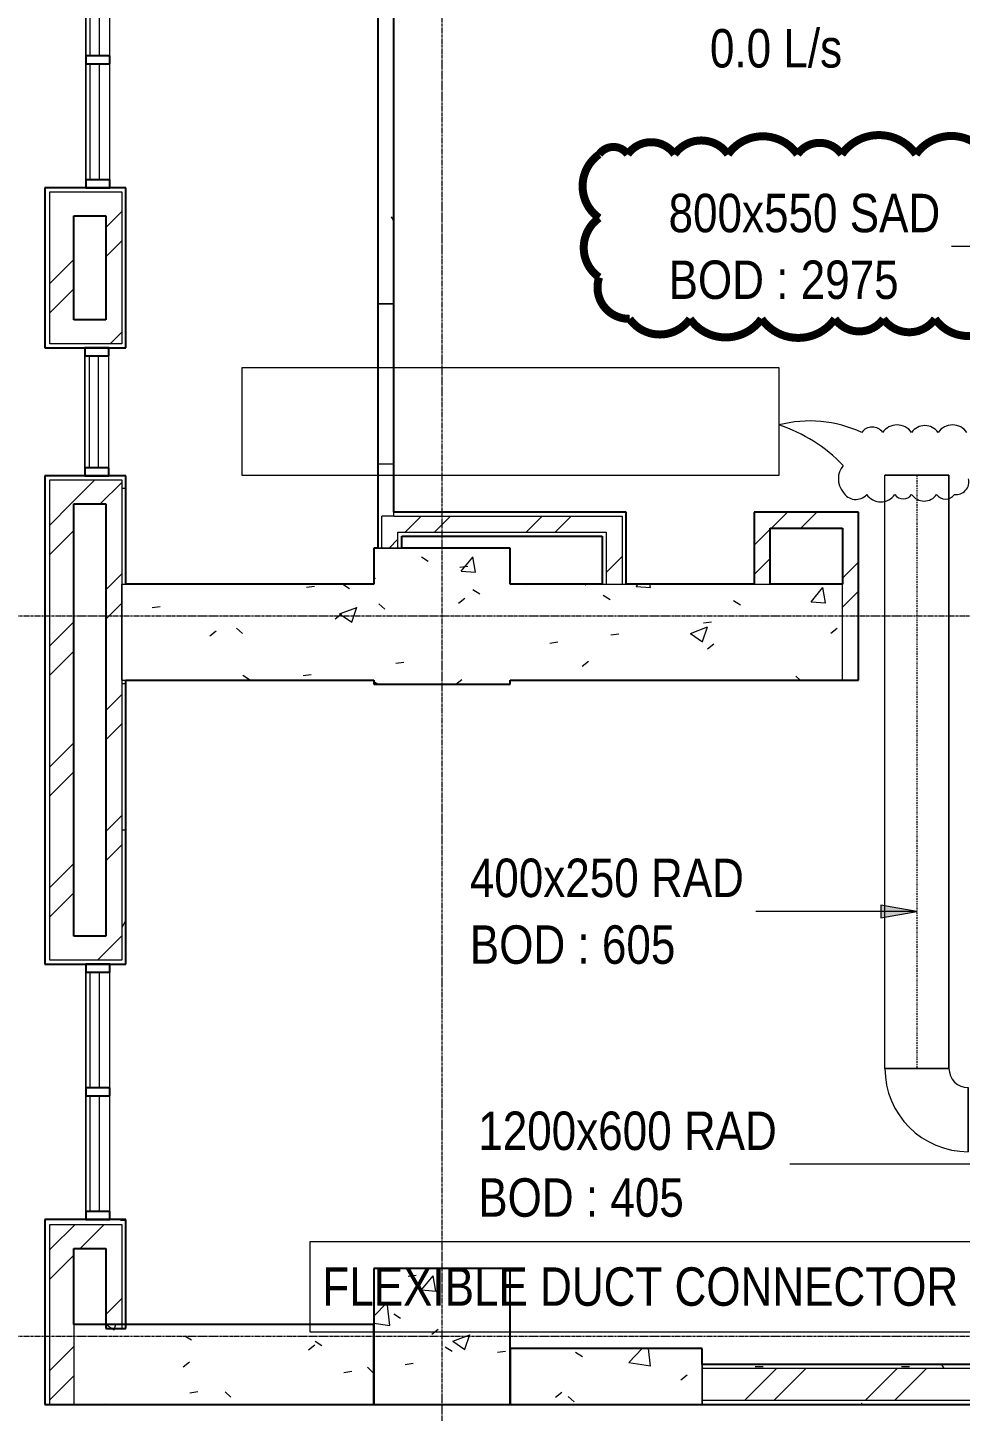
# Model space of a CAD drawing. Header units: inches. Extents: x -83664 to 20107, y -47222 to 19398.
# Drawn here: x -75560 to -69736, y -41732 to -33089 of the extents above; entities that cross this region are included whole.
import ezdxf

# ---------------------------------------------------------------- set-up
doc = ezdxf.new("R2010")
doc.units = ezdxf.units.IN
doc.header["$MEASUREMENT"] = 0
for name, pattern in [('Center', [29.999999, 12, -6, 6, -6]), ('Grid Line', [22.225, 12.7, -3.175, 3.175, -3.175]), ('Hidden 0_50', [1.0584, 0.5292, -0.5292])]:
    doc.linetypes.add(name, pattern=pattern)
for name, color, linetype, lineweight in [('A-COLS', 7, 'Continuous', 9), ('A-GLAZ-CURT', 7, 'Continuous', 9), ('A-GLAZ-CWMG', 7, 'Continuous', 9), ('A-WALL', 7, 'Continuous', 9), ('A-WALL-PATT', 7, 'Continuous', 25), ('G-ANNO-TEXT', 7, 'Continuous', 9), ('M-HVAC-DUCT-CNTR', 7, 'Center', 9), ('M-HVAC-DUCT-IDEN', 7, 'Continuous', 18), ('S-GRID', 7, 'Continuous', 9)]:
    doc.layers.add(name, color=color, linetype=linetype, lineweight=lineweight)
doc.layers.add('AC FF_dwg', color=7, linetype='Continuous', lineweight=9, true_color=0x767676)
doc.layers.add('M-HVAC-DUCT', color=7, linetype='Continuous', lineweight=9, true_color=0xffe97f)
doc.styles.add('Arial Narrow_21', font='ARIALN.TTF', dxfattribs={"height": 240})
pattern_1 = [(50, (0, 0), (1093.1044, -95.634), [114.3, -1257.3]), (355, (0, 0), (-211.457, 1146.341), [91.44, -1005.84]), (100.451, (91.1, -8), (881.656, 1050.7), [97.14, -1068.54]), (46.184, (0, 304.8), (1626.475, -252.257), [171.45, -1885.95]), (96.636, (135.5, 283.8), (1424.416, 1484.565), [145.71, -1602.81]), (351.184, (0, 304.8), (1424.43, 1484.55), [137.16, -1508.76]), (21, (152.4, 228.6), (909.686, -613.591), [114.3, -1257.3]), (326, (152.4, 228.6), (370.812, 1105.129), [91.44, -1005.84]), (71.451, (228.2, 177.5), (1280.503, 491.528), [97.14, -1068.54]), (37.5, (0, 0), (18.5313, 507.3303), [50.292, -943.356, 50.292, -970.788, -1009.65]), (37.5, (0, 0), (18.5313, 507.3303), [-2014.728, 50.292, -959.358]), (7.5, (0, 0), (400.9178, 601.0836), [50.292, -531.876, 50.292, -920.496, -384.81]), (7.5, (0, 0), (400.9178, 601.0836), [-1552.956, 50.292, -334.518]), (327.5, (-339.85, 0), (813.5452, -34.3737), [50.292, -330.708, 50.292, -1138.428, -1577.34]), (327.5, (-339.85, 0), (813.5452, -34.3737), [-1569.72, 50.292, -1527.048]), (317.5, (-492.25, 0), (888.7755, 152.56), [50.292, -445.008, 50.292, -739.14, -1120.14]), (317.5, (-492.25, 0), (888.7755, 152.56), [-1284.732, 50.292, -1069.848])]
pattern_2 = [(0, (0, 0), (1219.2, 304.8), [50.292, -864.108, 50.292, -864.108, -4876.8]), (0, (0, 0), (1219.2, 304.8), [-1828.8, 50.292, -1778.508, 50.292, -864.108, -2133.6]), (0, (0, 0), (1219.2, 304.8), [-4572, 50.292, -559.308, 50.292, -1473.708]), (120, (457.2, 152.4), (-873.56454, 903.4582), [50.292, -864.108, 50.292, -864.108, -4876.8]), (120, (457.2, 152.4), (-873.56454, 903.4582), [-1828.8, 50.292, -1778.508, 50.292, -864.108, -2133.6]), (120, (457.2, 152.4), (-873.56454, 903.4582), [-4572, 50.292, -559.308, 50.292, -1473.708]), (240, (609.6, 762), (-345.63546, -1208.2582), [50.292, -864.108, 50.292, -864.108, -4876.8]), (240, (609.6, 762), (-345.63546, -1208.2582), [-1828.8, 50.292, -1778.508, 50.292, -864.108, -2133.6]), (240, (609.6, 762), (-345.63546, -1208.2582), [-4572, 50.292, -559.308, 50.292, -1473.708])]
pattern_3 = [(45, (0, 0), (-377.1708, 377.1708), []), (45, (0, 571.5), (-377.1708, 377.1708), [])]

# ---------------------------------------------------------------- blocks, each defined once
blk = doc.blocks.new('M_Rectangular Elbow - Radius - 0_8 W-8199904-FIRST FLOOR AC CONDITIONING LAYOUT - PART A')
at = {"layer": 'M-HVAC-DUCT', "color": 6, "true_color": 0xff00ff}
for p, q in [((-200, 320), (200, 320)), ((200, 320), (-200, 320)), ((-320, 200), (-320, -200)), ((-320, -200), (-320, 200))]:
    blk.add_line(p, q, dxfattribs=at)
for radius in [120, 120, 520, 520]:
    blk.add_arc((-320, 320), radius, 270, 0, dxfattribs=at)
blk = doc.blocks.new('TEMW-SMBZ-HO-BM-HVAC-00002_rvt-1-FIRST FLOOR AC CONDITIONING LAYOUT - PART A')
at = {"layer": 'M-HVAC-DUCT', "color": 6, "true_color": 0xff00ff}
for p, q in [((81650.1, 62487.1), (81250.1, 62487.1)), ((81250.1, 62487.1), (81650.1, 62487.1)), ((81250.1, 58782.1), (81250.1, 62487.1)), ((81250.1, 58782.1), (81250.1, 62487.1)), ((81650.1, 62487.1), (81650.1, 58782.1)), ((81650.1, 58782.1), (81650.1, 62487.1)), ((81650.1, 58782.1), (81250.1, 58782.1)), ((81250.1, 58782.1), (81650.1, 58782.1))]:
    blk.add_line(p, q, dxfattribs=at)
at = {"layer": 'M-HVAC-DUCT-CNTR', "color": 6, "true_color": 0xff00ff}
blk.add_line((81450.1, 62487.1), (81450.1, 58782.1), dxfattribs=at)
at = {"layer": 'M-HVAC-DUCT', "color": 6, "linetype": 'Hidden 0_50', "lineweight": 9, "true_color": 0xff00ff, "rotation": 270}
blk.add_blockref('M_Rectangular Elbow - Radius - 0_8 W-8199904-FIRST FLOOR AC CONDITIONING LAYOUT - PART A', (81450.1, 58462.1), dxfattribs=at)
blk = doc.blocks.new('TEMW-SMBZ-HO-BM-HVAC-00002_rvt-2-FIRST FLOOR AC CONDITIONING LAYOUT - PART A')
at = {"layer": 'M-HVAC-DUCT', "color": 6, "true_color": 0xff00ff}
for p, q in [((81650.1, 62487.1), (81250.1, 62487.1)), ((81250.1, 62487.1), (81650.1, 62487.1)), ((81250.1, 58782.1), (81250.1, 62487.1)), ((81250.1, 58782.1), (81250.1, 62487.1)), ((81650.1, 62487.1), (81650.1, 58782.1)), ((81650.1, 58782.1), (81650.1, 62487.1)), ((81650.1, 58782.1), (81250.1, 58782.1)), ((81250.1, 58782.1), (81650.1, 58782.1))]:
    blk.add_line(p, q, dxfattribs=at)
at = {"layer": 'M-HVAC-DUCT-CNTR', "color": 6, "true_color": 0xff00ff}
blk.add_line((81450.1, 62487.1), (81450.1, 58782.1), dxfattribs=at)
at = {"layer": 'M-HVAC-DUCT', "color": 6, "linetype": 'Hidden 0_50', "lineweight": 9, "true_color": 0xff00ff, "rotation": 270}
blk.add_blockref('M_Rectangular Elbow - Radius - 0_8 W-8199904-FIRST FLOOR AC CONDITIONING LAYOUT - PART A', (81450.1, 58462.1), dxfattribs=at)
blk = doc.blocks.new('System Panel - Solid-1052238-FIRST FLOOR AC CONDITIONING LAYOUT - PART A')
at = {"layer": 'A-GLAZ-CURT', "color": 9, "lineweight": 18, "true_color": 0xbbbbbb}
for p, q in [((361.25, 10.5), (-361.25, 10.5)), ((-361.25, 10.5), (-361.25, -49.5)), ((361.25, -49.5), (361.25, 10.5)), ((-361.25, -49.5), (361.25, -49.5))]:
    blk.add_line(p, q, dxfattribs=at)
at = {"layer": 'A-GLAZ-CURT', "color": 9, "true_color": 0xbbbbbb}
for p, q in [((-361.25, -49.5), (-361.25, 10.5)), ((361.25, 10.5), (-361.25, 10.5)), ((361.25, 10.5), (361.25, -49.5)), ((-361.25, -49.5), (361.25, -49.5))]:
    blk.add_line(p, q, dxfattribs=at)
blk = doc.blocks.new('Rectangular Mullion - 50 x 150mm-643512-FIRST FLOOR AC CONDITIONING LAYOUT - PART A')
at = {"layer": 'A-GLAZ-CWMG', "color": 9, "true_color": 0xbbbbbb}
for p, q in [((76259.3, 59382.7), (76409.3, 59382.7)), ((76409.3, 59382.7), (76259.3, 59382.7)), ((76259.3, 59382.7), (76259.3, 58660.2)), ((76259.3, 58660.2), (76259.3, 59382.7)), ((76409.3, 58660.2), (76409.3, 59382.7)), ((76409.3, 58660.2), (76409.3, 59382.7)), ((76259.3, 58660.2), (76409.3, 58660.2)), ((76409.3, 58660.2), (76259.3, 58660.2))]:
    blk.add_line(p, q, dxfattribs=at)
blk = doc.blocks.new('Rectangular Mullion - 50 x 150mm-423464-FIRST FLOOR AC CONDITIONING LAYOUT - PART A')
at = {"layer": 'A-GLAZ-CWMG', "color": 9, "lineweight": 25, "true_color": 0xbbbbbb}
for p, q in [((-50, 75), (0, 75)), ((-50, -75), (-50, 75)), ((0, 75), (0, -75)), ((0, -75), (-50, -75))]:
    blk.add_line(p, q, dxfattribs=at)
at = {"layer": 'A-GLAZ-CWMG', "color": 9, "true_color": 0xbbbbbb}
for p, q in [((0, 75), (-50, 75)), ((-50, 75), (-50, -75)), ((0, -75), (0, 75)), ((-50, -75), (0, -75))]:
    blk.add_line(p, q, dxfattribs=at)
blk = doc.blocks.new('Rectangular Mullion - 50 x 150mm-423468-FIRST FLOOR AC CONDITIONING LAYOUT - PART A')
at = {"layer": 'A-GLAZ-CWMG', "color": 9, "lineweight": 25, "true_color": 0xbbbbbb}
for p, q in [((0, 75), (-50, 75)), ((-50, 75), (-50, -75)), ((0, -75), (0, 75)), ((-50, -75), (0, -75))]:
    blk.add_line(p, q, dxfattribs=at)
at = {"layer": 'A-GLAZ-CWMG', "color": 9, "true_color": 0xbbbbbb}
for p, q in [((-50, -75), (-50, 75)), ((-50, 75), (0, 75)), ((0, 75), (0, -75)), ((0, -75), (-50, -75))]:
    blk.add_line(p, q, dxfattribs=at)
blk = doc.blocks.new('Rectangular Mullion - 50 x 150mm-423458-FIRST FLOOR AC CONDITIONING LAYOUT - PART A')
at = {"layer": 'A-GLAZ-CWMG', "color": 9, "lineweight": 25, "true_color": 0xbbbbbb}
for p, q in [((-25, 75), (25, 75)), ((-25, -75), (-25, 75)), ((25, 75), (25, -75)), ((25, -75), (-25, -75))]:
    blk.add_line(p, q, dxfattribs=at)
at = {"layer": 'A-GLAZ-CWMG', "color": 9, "true_color": 0xbbbbbb}
for p, q in [((25, 75), (-25, 75)), ((-25, 75), (-25, -75)), ((25, -75), (25, 75)), ((-25, -75), (25, -75))]:
    blk.add_line(p, q, dxfattribs=at)
blk = doc.blocks.new('System Panel - Solid-1052241-FIRST FLOOR AC CONDITIONING LAYOUT - PART A')
at = {"layer": 'A-GLAZ-CURT', "color": 9, "lineweight": 18, "true_color": 0xbbbbbb}
for p, q in [((350, 10.5), (-350, 10.5)), ((-350, 10.5), (-350, -49.5)), ((350, -49.5), (350, 10.5)), ((-350, -49.5), (350, -49.5))]:
    blk.add_line(p, q, dxfattribs=at)
at = {"layer": 'A-GLAZ-CURT', "color": 9, "true_color": 0xbbbbbb}
for p, q in [((-350, -49.5), (-350, 10.5)), ((350, 10.5), (-350, 10.5)), ((350, 10.5), (350, -49.5)), ((-350, -49.5), (350, -49.5))]:
    blk.add_line(p, q, dxfattribs=at)
blk = doc.blocks.new('Rectangular Mullion - 50 x 150mm-643793-FIRST FLOOR AC CONDITIONING LAYOUT - PART A')
at = {"layer": 'A-GLAZ-CWMG', "color": 9, "true_color": 0xbbbbbb}
for p, q in [((76254.4, 63232.7), (76404.4, 63232.7)), ((76404.4, 63232.7), (76254.4, 63232.7)), ((76254.4, 63232.7), (76254.4, 62532.7)), ((76254.4, 62532.7), (76254.4, 63232.7)), ((76404.4, 62532.7), (76404.4, 63232.7)), ((76404.4, 62532.7), (76404.4, 63232.7)), ((76254.4, 62532.7), (76404.4, 62532.7)), ((76404.4, 62532.7), (76254.4, 62532.7))]:
    blk.add_line(p, q, dxfattribs=at)
blk = doc.blocks.new('System Panel - Solid-1052244-FIRST FLOOR AC CONDITIONING LAYOUT - PART A')
at = {"layer": 'A-GLAZ-CURT', "color": 9, "lineweight": 18, "true_color": 0xbbbbbb}
for p, q in [((362.5, 10.5), (-362.5, 10.5)), ((-362.5, 10.5), (-362.5, -49.5)), ((362.5, -49.5), (362.5, 10.5)), ((-362.5, -49.5), (362.5, -49.5))]:
    blk.add_line(p, q, dxfattribs=at)
at = {"layer": 'A-GLAZ-CURT', "color": 9, "true_color": 0xbbbbbb}
for p, q in [((-362.5, -49.5), (-362.5, 10.5)), ((362.5, 10.5), (-362.5, 10.5)), ((362.5, 10.5), (362.5, -49.5)), ((-362.5, -49.5), (362.5, -49.5))]:
    blk.add_line(p, q, dxfattribs=at)
blk = doc.blocks.new('Rectangular Mullion - 50 x 150mm-644140-FIRST FLOOR AC CONDITIONING LAYOUT - PART A')
at = {"layer": 'A-GLAZ-CWMG', "color": 9, "true_color": 0xbbbbbb}
for p, q in [((76259.3, 65832.7), (76409.3, 65832.7)), ((76409.3, 65832.7), (76259.3, 65832.7)), ((76259.3, 65832.7), (76259.3, 65107.7)), ((76259.3, 65107.7), (76259.3, 65832.7)), ((76409.3, 65107.7), (76409.3, 65832.7)), ((76409.3, 65107.7), (76409.3, 65832.7)), ((76259.3, 65107.7), (76409.3, 65107.7)), ((76409.3, 65107.7), (76259.3, 65107.7))]:
    blk.add_line(p, q, dxfattribs=at)
blk = doc.blocks.new('SMBZ_Hospital Arch Model_2026_01_29_rvt-1-FIRST FLOOR AC CONDITIONING LAYOUT - PART A')
at = {"layer": 'A-COLS', "true_color": 0xbbbbbb}
h = blk.add_hatch(dxfattribs=at)
h.set_pattern_fill('FP_14', color=9, style=0, pattern_type=2)
h.set_pattern_definition(pattern_1)
h.paths.add_polyline_path([(78909.4, 56682.7), (78909.4, 57532.7), (78059.4, 57532.7), (78059.4, 56682.7)])
at = {"layer": 'A-WALL-PATT', "lineweight": 9, "true_color": 0xbbbbbb}
h = blk.add_hatch(dxfattribs=at)
h.set_pattern_fill('FP_13', color=9, style=0, pattern_type=2)
h.set_pattern_definition(pattern_2)
h.paths.add_polyline_path([(78184.4, 62232.7), (78184.4, 70207.7), (78084.4, 70207.7), (78084.4, 62232.7), (78109.4, 62232.7)])
h = blk.add_hatch(dxfattribs=at)
h.set_pattern_fill('FP_12', color=9, style=0, pattern_type=2)
h.set_pattern_definition(pattern_3)
h.paths.add_polyline_path([(76384.4, 64107.7), (76484.4, 64107.7), (76484.4, 64257.7), (76034.3, 64257.7), (76034.3, 64107.7), (76184.3, 64107.7)])
h = blk.add_hatch(dxfattribs=at)
h.set_pattern_fill('FP_12', color=9, style=0, pattern_type=2)
h.set_pattern_definition(pattern_3)
h.paths.add_polyline_path([(76034.3, 63457.7), (76184.3, 63457.7), (76184.3, 64107.7), (76034.3, 64107.7), (76034.3, 63779.2)])
h = blk.add_hatch(dxfattribs=at)
h.set_pattern_fill('FP_12', color=9, style=0, pattern_type=2)
h.set_pattern_definition(pattern_3)
h.paths.add_polyline_path([(76484.4, 63457.7), (76484.4, 64107.7), (76384.4, 64107.7), (76384.4, 63457.7)])
h = blk.add_hatch(dxfattribs=at)
h.set_pattern_fill('FP_12', color=9, style=0, pattern_type=2)
h.set_pattern_definition(pattern_3)
h.paths.add_polyline_path([(76034.3, 63307.7), (76484.4, 63307.7), (76484.4, 63457.7), (76034.3, 63457.7)])
h = blk.add_hatch(dxfattribs=at)
h.set_pattern_fill('FP_13', color=9, style=0, pattern_type=2)
h.set_pattern_definition(pattern_2)
h.paths.add_polyline_path([(76484.4, 62457.7), (76509.4, 62457.7), (76509.4, 62482.7), (76004.3, 62482.7), (76004.3, 62457.7), (76034.3, 62457.7)])
h = blk.add_hatch(dxfattribs=at)
h.set_pattern_fill('FP_13', color=9, style=0, pattern_type=2)
h.set_pattern_definition(pattern_2)
h.paths.add_polyline_path([(76004.3, 59457.7), (76034.3, 59457.7), (76034.3, 62457.7), (76004.3, 62457.7), (76004.3, 59607.7)])
h = blk.add_hatch(dxfattribs=at)
h.set_pattern_fill('FP_12', color=9, style=0, pattern_type=2)
h.set_pattern_definition(pattern_3)
h.paths.add_polyline_path([(76384.4, 62307.7), (76484.4, 62307.7), (76484.4, 62457.7), (76034.3, 62457.7), (76034.3, 62307.7), (76184.3, 62307.7)])
h = blk.add_hatch(dxfattribs=at)
h.set_pattern_fill('FP_13', color=9, style=0, pattern_type=2)
h.set_pattern_definition(pattern_2)
h.paths.add_polyline_path([(76484.4, 59457.7), (76509.4, 59457.7), (76509.4, 61207.7), (76484.4, 61207.7), (76484.4, 59607.7)])
h.paths.add_polyline_path([(76509.4, 61807.7), (76509.4, 62457.7), (76484.4, 62457.7), (76484.4, 61807.7)])
h = blk.add_hatch(dxfattribs=at)
h.set_pattern_fill('FP_12', color=9, style=0, pattern_type=2)
h.set_pattern_definition(pattern_3)
h.paths.add_polyline_path([(76034.3, 59607.7), (76184.3, 59607.7), (76184.3, 62307.7), (76034.3, 62307.7), (76034.3, 59999.2)])
h = blk.add_hatch(dxfattribs=at)
h.set_pattern_fill('FP_12', color=9, style=0, pattern_type=2)
h.set_pattern_definition(pattern_3)
h.paths.add_polyline_path([(76484.4, 59607.7), (76484.4, 62307.7), (76384.4, 62307.7), (76384.4, 59607.7)])
h = blk.add_hatch(dxfattribs=at)
h.set_pattern_fill('FP_12', color=9, style=0, pattern_type=2)
h.set_pattern_definition(pattern_3)
h.paths.add_polyline_path([(78209.4, 62032.7), (78209.4, 62232.7), (78109.4, 62232.7), (78109.4, 62032.7)])
h = blk.add_hatch(dxfattribs=at)
h.set_pattern_fill('FP_12', color=9, style=0, pattern_type=2)
h.set_pattern_definition(pattern_3)
h.paths.add_polyline_path([(78326.3, 62132.7), (79509.4, 62132.7), (79509.4, 62232.7), (78209.4, 62232.7), (78209.4, 62132.7), (78234.4, 62132.7)])
h = blk.add_hatch(dxfattribs=at)
h.set_pattern_fill('FP_12', color=9, style=0, pattern_type=2)
h.set_pattern_definition(pattern_3)
h.paths.add_polyline_path([(79509.4, 61807.7), (79609.4, 61807.7), (79609.4, 62232.7), (79509.4, 62232.7), (79509.4, 61889.2)])
h = blk.add_hatch(dxfattribs=at)
h.set_pattern_fill('FP_12', color=9, style=0, pattern_type=2)
h.set_pattern_definition(pattern_3)
h.paths.add_polyline_path([(80534.4, 61807.7), (80534.4, 62257.7), (80434.4, 62257.7), (80434.4, 61807.7)])
h = blk.add_hatch(dxfattribs=at)
h.set_pattern_fill('FP_12', color=9, style=0, pattern_type=2)
h.set_pattern_definition(pattern_3)
h.paths.add_polyline_path([(80984.4, 62157.7), (81084.4, 62157.7), (81084.4, 62257.7), (80534.4, 62257.7), (80534.4, 62157.7), (80699.7, 62157.7)])
h = blk.add_hatch(dxfattribs=at)
h.set_pattern_fill('FP_12', color=9, style=0, pattern_type=2)
h.set_pattern_definition(pattern_3)
h.paths.add_polyline_path([(81084.4, 61207.7), (81084.4, 62157.7), (80984.4, 62157.7), (80984.4, 61207.7)])
h = blk.add_hatch(dxfattribs=at)
h.set_pattern_fill('FP_13', color=9, style=0, pattern_type=2)
h.set_pattern_definition(pattern_2)
h.paths.add_polyline_path([(79484.4, 61807.7), (79509.4, 61807.7), (79509.4, 62132.7), (79484.4, 62132.7), (79484.4, 61889.2)])
h = blk.add_hatch(dxfattribs=at)
h.set_pattern_fill('FP_14', color=9, style=0, pattern_type=2)
h.set_pattern_definition(pattern_1)
h.paths.add_polyline_path([(78909.4, 61182.7), (78909.4, 62032.7), (78059.4, 62032.7), (78059.4, 61182.7)])
h = blk.add_hatch(dxfattribs=at)
h.set_pattern_fill('FP_14', color=9, style=0, pattern_type=2)
h.set_pattern_definition(pattern_1)
h.paths.add_polyline_path([(78059.4, 61207.7), (78059.4, 61807.7), (76484.4, 61807.7), (76484.4, 61207.7), (77535.2, 61207.7)])
h = blk.add_hatch(dxfattribs=at)
h.set_pattern_fill('FP_14', color=9, style=0, pattern_type=2)
h.set_pattern_definition(pattern_1)
h.paths.add_polyline_path([(78909.4, 61207.7), (80984.4, 61207.7), (80984.4, 61807.7), (78909.4, 61807.7), (78909.4, 61259.2)])
h = blk.add_hatch(dxfattribs=at)
h.set_pattern_fill('FP_12', color=9, style=0, pattern_type=2)
h.set_pattern_definition(pattern_3)
h.paths.add_polyline_path([(76034.3, 59457.7), (76484.4, 59457.7), (76484.4, 59607.7), (76034.3, 59607.7)])
h = blk.add_hatch(dxfattribs=at)
h.set_pattern_fill('FP_13', color=9, style=0, pattern_type=2)
h.set_pattern_definition(pattern_2)
h.paths.add_polyline_path([(76004.3, 59432.7), (76509.4, 59432.7), (76509.4, 59457.7), (76004.3, 59457.7)])
h = blk.add_hatch(dxfattribs=at)
h.set_pattern_fill('FP_13', color=9, style=0, pattern_type=2)
h.set_pattern_definition(pattern_2)
h.paths.add_polyline_path([(76484.4, 57807.7), (76509.4, 57807.7), (76509.4, 57837.7), (76004.3, 57837.7), (76004.3, 57807.7), (76034.3, 57807.7)])
h = blk.add_hatch(dxfattribs=at)
h.set_pattern_fill('FP_12', color=9, style=0, pattern_type=2)
h.set_pattern_definition(pattern_3)
h.paths.add_polyline_path([(76384.4, 57657.7), (76484.4, 57657.7), (76484.4, 57807.7), (76034.3, 57807.7), (76034.3, 57657.7), (76184.3, 57657.7)])
h = blk.add_hatch(dxfattribs=at)
h.set_pattern_fill('FP_13', color=9, style=0, pattern_type=2)
h.set_pattern_definition(pattern_2)
h.paths.add_polyline_path([(76509.4, 57157.7), (76509.4, 57807.7), (76484.4, 57807.7), (76484.4, 57157.7)])
h = blk.add_hatch(dxfattribs=at)
h.set_pattern_fill('FP_12', color=9, style=0, pattern_type=2)
h.set_pattern_definition(pattern_3)
h.paths.add_polyline_path([(76184.3, 56682.7), (76184.3, 57657.7), (76034.3, 57657.7), (76034.3, 56682.7)])
h = blk.add_hatch(dxfattribs=at)
h.set_pattern_fill('FP_12', color=9, style=0, pattern_type=2)
h.set_pattern_definition(pattern_3)
h.paths.add_polyline_path([(76484.4, 57157.7), (76484.4, 57657.7), (76384.4, 57657.7), (76384.4, 57157.7)])
h = blk.add_hatch(dxfattribs=at)
h.set_pattern_fill('FP_14', color=9, style=0, pattern_type=2)
h.set_pattern_definition(pattern_1)
h.paths.add_polyline_path([(78059.4, 56682.7), (78059.4, 57182.7), (76184.3, 57182.7), (76184.3, 56682.7)])
h = blk.add_hatch(dxfattribs=at)
h.set_pattern_fill('FP_14', color=9, style=0, pattern_type=2)
h.set_pattern_definition(pattern_1)
h.paths.add_polyline_path([(78909.4, 56682.7), (80109.4, 56682.7), (80109.4, 57032.7), (78909.4, 57032.7)])
h = blk.add_hatch(dxfattribs=at)
h.set_pattern_fill('FP_13', color=9, style=0, pattern_type=2)
h.set_pattern_definition(pattern_2)
h.paths.add_polyline_path([(80109.4, 56907.7), (87059.4, 56907.7), (87059.4, 56932.7), (80109.4, 56932.7)])
h = blk.add_hatch(dxfattribs=at)
h.set_pattern_fill('FP_12', color=9, style=0, pattern_type=2)
h.set_pattern_definition(pattern_3)
h.paths.add_polyline_path([(85446.5, 56707.7), (87059.4, 56707.7), (87059.4, 56907.7), (80109.4, 56907.7), (80109.4, 56707.7), (83710.5, 56707.7)])
h.paths.add_polyline_path([(82886.5, 56732.7), (82886.5, 56882.7), (83710.5, 56882.7), (83710.5, 56732.7)])
h.paths.add_polyline_path([(86640.7, 56732.7), (85816.7, 56732.7), (85816.7, 56882.7), (86640.7, 56882.7)])
h = blk.add_hatch(dxfattribs=at)
h.set_pattern_fill('FP_13', color=9, style=0, pattern_type=2)
h.set_pattern_definition(pattern_2)
h.paths.add_polyline_path([(80109.4, 56682.7), (87059.4, 56682.7), (87059.4, 56707.7), (80109.4, 56707.7)])
at = {"layer": 'A-COLS', "color": 9, "lineweight": 25, "true_color": 0xbbbbbb}
for p, q in [((78909.4, 57532.7), (78059.4, 57532.7)), ((78059.4, 57532.7), (78059.4, 56682.7)), ((78909.4, 56682.7), (78909.4, 57532.7)), ((78059.4, 56682.7), (78909.4, 56682.7))]:
    blk.add_line(p, q, dxfattribs=at)
at = {"layer": 'A-COLS', "color": 9, "true_color": 0xbbbbbb}
for p, q in [((78059.4, 56682.7), (78059.4, 57532.7)), ((78059.4, 57532.7), (78909.4, 57532.7)), ((78909.4, 57532.7), (78909.4, 56682.7)), ((78909.4, 56682.7), (78059.4, 56682.7))]:
    blk.add_line(p, q, dxfattribs=at)
at = {"layer": 'A-WALL', "color": 9, "lineweight": 25, "true_color": 0xbbbbbb}
for p, q in [((78084.4, 70182.7), (78084.4, 62257.7)), ((78184.4, 62257.7), (78184.4, 70182.7)), ((76509.4, 64282.7), (76004.3, 64282.7)), ((76004.3, 64282.7), (76004.3, 64257.7)), ((76004.3, 64257.7), (76004.3, 64107.7)), ((76509.4, 64257.7), (76509.4, 64282.7)), ((76509.4, 64107.7), (76509.4, 64257.7)), ((76004.3, 64107.7), (76004.3, 63457.7)), ((76184.3, 63457.7), (76184.3, 64107.7)), ((76184.3, 64107.7), (76384.4, 64107.7)), ((76384.4, 64107.7), (76384.4, 63457.7)), ((76509.4, 63457.7), (76509.4, 64107.7)), ((76004.3, 63457.7), (76004.3, 63307.7)), ((76384.4, 63457.7), (76184.3, 63457.7)), ((76509.4, 63307.7), (76509.4, 63457.7)), ((76004.3, 63307.7), (76004.3, 63282.7)), ((76004.3, 63282.7), (76509.4, 63282.7)), ((76509.4, 63282.7), (76509.4, 63307.7)), ((76509.4, 62482.7), (76004.3, 62482.7)), ((76004.3, 62482.7), (76004.3, 62457.7)), ((76004.3, 62457.7), (76004.3, 62307.7)), ((76509.4, 62457.7), (76509.4, 62482.7)), ((76509.4, 62307.7), (76509.4, 62457.7)), ((76004.3, 62307.7), (76004.3, 59607.7)), ((76184.3, 59607.7), (76184.3, 62307.7)), ((76184.3, 62307.7), (76384.4, 62307.7)), ((76384.4, 62307.7), (76384.4, 59607.7)), ((76509.4, 61807.7), (76509.4, 62307.7)), ((78084.4, 62257.7), (78084.4, 62032.7)), ((78234.4, 62257.7), (78184.4, 62257.7)), ((79484.4, 62257.7), (78234.4, 62257.7)), ((79609.4, 62257.7), (79484.4, 62257.7)), ((79634.4, 62257.7), (79609.4, 62257.7)), ((79634.4, 61807.7), (79634.4, 62257.7)), ((80534.4, 62257.7), (80434.4, 62257.7)), ((80434.4, 62257.7), (80434.4, 61807.7)), ((81084.4, 62257.7), (80534.4, 62257.7)), ((81084.4, 62157.7), (81084.4, 62257.7)), ((80534.4, 61807.7), (80534.4, 62157.7)), ((80534.4, 62157.7), (80984.4, 62157.7)), ((80984.4, 62157.7), (80984.4, 61807.7)), ((81084.4, 61207.7), (81084.4, 62157.7)), ((78234.4, 62107.7), (79484.4, 62107.7)), ((78234.4, 62032.7), (78234.4, 62107.7)), ((79484.4, 62107.7), (79484.4, 61807.7)), ((78084.4, 62032.7), (78059.4, 62032.7)), ((78059.4, 62032.7), (78059.4, 61807.7)), ((78909.4, 62032.7), (78234.4, 62032.7)), ((78909.4, 61807.7), (78909.4, 62032.7)), ((78059.4, 61807.7), (76509.4, 61807.7)), ((79484.4, 61807.7), (78909.4, 61807.7)), ((80434.4, 61807.7), (79634.4, 61807.7)), ((80984.4, 61807.7), (80534.4, 61807.7)), ((76509.4, 59607.7), (76509.4, 61207.7)), ((76509.4, 61207.7), (78059.4, 61207.7)), ((78059.4, 61207.7), (78059.4, 61182.7)), ((78909.4, 61182.7), (78909.4, 61207.7)), ((78909.4, 61207.7), (80984.4, 61207.7)), ((80984.4, 61207.7), (81084.4, 61207.7)), ((78059.4, 61182.7), (78909.4, 61182.7)), ((76004.3, 59607.7), (76004.3, 59457.7)), ((76384.4, 59607.7), (76184.3, 59607.7)), ((76509.4, 59457.7), (76509.4, 59607.7)), ((76004.3, 59457.7), (76004.3, 59432.7)), ((76004.3, 59432.7), (76509.4, 59432.7)), ((76509.4, 59432.7), (76509.4, 59457.7)), ((76509.4, 57837.7), (76004.3, 57837.7)), ((76004.3, 57837.7), (76004.3, 57807.7)), ((76509.4, 57807.7), (76509.4, 57837.7)), ((76004.3, 57807.7), (76004.3, 57657.7)), ((76509.4, 57657.7), (76509.4, 57807.7)), ((76004.3, 57657.7), (76004.3, 56682.7)), ((76184.3, 57182.7), (76184.3, 57657.7)), ((76184.3, 57657.7), (76384.4, 57657.7)), ((76384.4, 57657.7), (76384.4, 57157.7)), ((76509.4, 57157.7), (76509.4, 57657.7)), ((78059.4, 57182.7), (76184.3, 57182.7)), ((76384.4, 57157.7), (76509.4, 57157.7)), ((78059.4, 56682.7), (78059.4, 57182.7)), ((80109.4, 57032.7), (78909.4, 57032.7)), ((78909.4, 57032.7), (78909.4, 56682.7)), ((80109.4, 56932.7), (80109.4, 57032.7)), ((87059.4, 56932.7), (80109.4, 56932.7)), ((76004.3, 56682.7), (76184.3, 56682.7)), ((76184.3, 56682.7), (78059.4, 56682.7)), ((78909.4, 56682.7), (80109.4, 56682.7)), ((80109.4, 56682.7), (87059.4, 56682.7))]:
    blk.add_line(p, q, dxfattribs=at)
at = {"layer": 'A-WALL', "color": 9, "true_color": 0xbbbbbb}
for p, q in [((78084.4, 70182.7), (78084.4, 63557.7)), ((78184.4, 63557.7), (78184.4, 70182.7)), ((76509.4, 64282.7), (76004.3, 64282.7)), ((76004.3, 64107.7), (76004.3, 64282.7)), ((76034.3, 64107.7), (76034.3, 64257.7)), ((76034.3, 64257.7), (76484.4, 64257.7)), ((76484.4, 64257.7), (76484.4, 64107.7)), ((76509.4, 64282.7), (76509.4, 64107.7)), ((76004.3, 64107.7), (76004.3, 63457.7)), ((76034.3, 63457.7), (76034.3, 64107.7)), ((76184.3, 63457.7), (76184.3, 64107.7)), ((76184.3, 64107.7), (76384.4, 64107.7)), ((76384.4, 64107.7), (76384.4, 63457.7)), ((76484.4, 64107.7), (76484.4, 63457.7)), ((76509.4, 63457.7), (76509.4, 64107.7)), ((78084.4, 63557.7), (78084.4, 62557.7)), ((78184.4, 63557.7), (78084.4, 63557.7)), ((78084.4, 63557.7), (78184.4, 63557.7)), ((78184.4, 62557.7), (78184.4, 63557.7)), ((76004.3, 63282.7), (76004.3, 63457.7)), ((76034.3, 63307.7), (76034.3, 63457.7)), ((76384.4, 63457.7), (76184.3, 63457.7)), ((76484.4, 63457.7), (76484.4, 63307.7)), ((76509.4, 63457.7), (76509.4, 63282.7)), ((76004.3, 63282.7), (76509.4, 63282.7)), ((76484.4, 63307.7), (76034.3, 63307.7)), ((78084.4, 62557.7), (78084.4, 62257.7)), ((78084.4, 62557.7), (78184.4, 62557.7)), ((78084.4, 62557.7), (78184.4, 62557.7)), ((78184.4, 62257.7), (78184.4, 62557.7)), ((76509.4, 62482.7), (76004.3, 62482.7)), ((76004.3, 62307.7), (76004.3, 62482.7)), ((76034.3, 62307.7), (76034.3, 62457.7)), ((76034.3, 62457.7), (76484.4, 62457.7)), ((76484.4, 62457.7), (76484.4, 62307.7)), ((76509.4, 62482.7), (76509.4, 62307.7)), ((76004.3, 62307.7), (76004.3, 59607.7)), ((76034.3, 59607.7), (76034.3, 62307.7)), ((76184.3, 59607.7), (76184.3, 62307.7)), ((76184.3, 62307.7), (76384.4, 62307.7)), ((76384.4, 62307.7), (76384.4, 59607.7)), ((76484.4, 62307.7), (76484.4, 61807.7)), ((76509.4, 61807.7), (76509.4, 62307.7)), ((78084.4, 62257.7), (78084.4, 62032.7)), ((78109.4, 62032.7), (78109.4, 62232.7)), ((78184.4, 62232.7), (78109.4, 62232.7)), ((78184.4, 62257.7), (78234.4, 62257.7)), ((78184.4, 62232.7), (78184.4, 62257.7)), ((78184.4, 62232.7), (78209.4, 62232.7)), ((78209.4, 62232.7), (78234.4, 62232.7)), ((79484.4, 62257.7), (78234.4, 62257.7)), ((78234.4, 62232.7), (79484.4, 62232.7)), ((79484.4, 62257.7), (79634.4, 62257.7)), ((79484.4, 62232.7), (79509.4, 62232.7)), ((79509.4, 62232.7), (79609.4, 62232.7)), ((79609.4, 62232.7), (79609.4, 61807.7)), ((79634.4, 61807.7), (79634.4, 62257.7)), ((80434.4, 62257.7), (80534.4, 62257.7)), ((80434.4, 62257.7), (80434.4, 61807.7)), ((81084.4, 62257.7), (80534.4, 62257.7)), ((81084.4, 62257.7), (81084.4, 62157.7)), ((80534.4, 61807.7), (80534.4, 62157.7)), ((80534.4, 62157.7), (80984.4, 62157.7)), ((80984.4, 62157.7), (80984.4, 61807.7)), ((81084.4, 61207.7), (81084.4, 62157.7)), ((78209.4, 62132.7), (78234.4, 62132.7)), ((78209.4, 62032.7), (78209.4, 62132.7)), ((78234.4, 62132.7), (79484.4, 62132.7)), ((78234.4, 62107.7), (79484.4, 62107.7)), ((78234.4, 62032.7), (78234.4, 62107.7)), ((79484.4, 62132.7), (79509.4, 62132.7)), ((79484.4, 62107.7), (79484.4, 61807.7)), ((79509.4, 62132.7), (79509.4, 61807.7)), ((78059.4, 61807.7), (78059.4, 62032.7)), ((78059.4, 62032.7), (78084.4, 62032.7)), ((78109.4, 62032.7), (78084.4, 62032.7)), ((78084.4, 62032.7), (78109.4, 62032.7)), ((78209.4, 62032.7), (78109.4, 62032.7)), ((78109.4, 62032.7), (78209.4, 62032.7)), ((78234.4, 62032.7), (78209.4, 62032.7)), ((78209.4, 62032.7), (78234.4, 62032.7)), ((78234.4, 62032.7), (78909.4, 62032.7)), ((78909.4, 62032.7), (78909.4, 61807.7)), ((76484.4, 61807.7), (76484.4, 61207.7)), ((76484.4, 61807.7), (76509.4, 61807.7)), ((76484.4, 61207.7), (76484.4, 61807.7)), ((78059.4, 61807.7), (76509.4, 61807.7)), ((79484.4, 61807.7), (78909.4, 61807.7)), ((79484.4, 61807.7), (79509.4, 61807.7)), ((79509.4, 61807.7), (79609.4, 61807.7)), ((79609.4, 61807.7), (79634.4, 61807.7)), ((80434.4, 61807.7), (79634.4, 61807.7)), ((80434.4, 61807.7), (80534.4, 61807.7)), ((80984.4, 61807.7), (80534.4, 61807.7)), ((80984.4, 61207.7), (80984.4, 61807.7)), ((76484.4, 61207.7), (76484.4, 59607.7)), ((76484.4, 61207.7), (76509.4, 61207.7)), ((76509.4, 59607.7), (76509.4, 61207.7)), ((76509.4, 61207.7), (78059.4, 61207.7)), ((78059.4, 61182.7), (78059.4, 61207.7)), ((78909.4, 61207.7), (78909.4, 61182.7)), ((78909.4, 61207.7), (80984.4, 61207.7)), ((81084.4, 61207.7), (80984.4, 61207.7)), ((78909.4, 61182.7), (78059.4, 61182.7)), ((76004.3, 59432.7), (76004.3, 59607.7)), ((76034.3, 59457.7), (76034.3, 59607.7)), ((76384.4, 59607.7), (76184.3, 59607.7)), ((76484.4, 59607.7), (76484.4, 59457.7)), ((76509.4, 59607.7), (76509.4, 59432.7)), ((76004.3, 59432.7), (76509.4, 59432.7)), ((76484.4, 59457.7), (76034.3, 59457.7)), ((76509.4, 57837.7), (76004.3, 57837.7)), ((76004.3, 57657.7), (76004.3, 57837.7)), ((76509.4, 57837.7), (76509.4, 57657.7)), ((76034.3, 57657.7), (76034.3, 57807.7)), ((76034.3, 57807.7), (76484.4, 57807.7)), ((76484.4, 57807.7), (76484.4, 57657.7)), ((76004.3, 57657.7), (76004.3, 56682.7)), ((76034.3, 56682.7), (76034.3, 57657.7)), ((76184.3, 57182.7), (76184.3, 57657.7)), ((76184.3, 57657.7), (76384.4, 57657.7)), ((76384.4, 57657.7), (76384.4, 57157.7)), ((76484.4, 57657.7), (76484.4, 57157.7)), ((76509.4, 57157.7), (76509.4, 57657.7)), ((76184.3, 57182.7), (76184.3, 56682.7)), ((78059.4, 57182.7), (76184.3, 57182.7)), ((76509.4, 57157.7), (76384.4, 57157.7)), ((78059.4, 57182.7), (78059.4, 56682.7)), ((78909.4, 56682.7), (78909.4, 57032.7)), ((80109.4, 57032.7), (78909.4, 57032.7)), ((80109.4, 57032.7), (80109.4, 56932.7)), ((80109.4, 56932.7), (80109.4, 56907.7)), ((87059.4, 56932.7), (80109.4, 56932.7)), ((80109.4, 56907.7), (80109.4, 56932.7)), ((87059.4, 56907.7), (80109.4, 56907.7)), ((80109.4, 56907.7), (80109.4, 56707.7)), ((80109.4, 56707.7), (80109.4, 56907.7)), ((87059.4, 56707.7), (80109.4, 56707.7)), ((80109.4, 56707.7), (80109.4, 56682.7)), ((80109.4, 56682.7), (80109.4, 56707.7)), ((76184.3, 56682.7), (76004.3, 56682.7)), ((76184.3, 56682.7), (78059.4, 56682.7)), ((78909.4, 56682.7), (80109.4, 56682.7)), ((80109.4, 56682.7), (87059.4, 56682.7))]:
    blk.add_line(p, q, dxfattribs=at)
at = {"layer": 'A-GLAZ-CURT', "color": 9, "lineweight": 9, "true_color": 0xbbbbbb, "rotation": 270}
for name, p in [('System Panel - Solid-1052244-FIRST FLOOR AC CONDITIONING LAYOUT - PART A', (76334.3, 65470.2)), ('System Panel - Solid-1052244-FIRST FLOOR AC CONDITIONING LAYOUT - PART A', (76334.3, 64695.2)), ('System Panel - Solid-1052241-FIRST FLOOR AC CONDITIONING LAYOUT - PART A', (76329.4, 62882.7)), ('System Panel - Solid-1052238-FIRST FLOOR AC CONDITIONING LAYOUT - PART A', (76334.3, 59021.4)), ('System Panel - Solid-1052238-FIRST FLOOR AC CONDITIONING LAYOUT - PART A', (76334.3, 58248.9))]:
    blk.add_blockref(name, p, dxfattribs=at)
at = {"layer": 'A-GLAZ-CWMG', "color": 9, "lineweight": 9, "true_color": 0xbbbbbb}
for name, p in [('Rectangular Mullion - 50 x 150mm-644140-FIRST FLOOR AC CONDITIONING LAYOUT - PART A', (0, 0)), ('Rectangular Mullion - 50 x 150mm-644140-FIRST FLOOR AC CONDITIONING LAYOUT - PART A', (0, -775)), ('Rectangular Mullion - 50 x 150mm-643793-FIRST FLOOR AC CONDITIONING LAYOUT - PART A', (0, 0)), ('Rectangular Mullion - 50 x 150mm-643512-FIRST FLOOR AC CONDITIONING LAYOUT - PART A', (0, 0)), ('Rectangular Mullion - 50 x 150mm-643512-FIRST FLOOR AC CONDITIONING LAYOUT - PART A', (0, -772.5))]:
    blk.add_blockref(name, p, dxfattribs=at)
at = {"layer": 'A-GLAZ-CWMG', "color": 9, "lineweight": 9, "true_color": 0xbbbbbb, "extrusion": (0, 0, -1), "rotation": 270}
for name, p in [('Rectangular Mullion - 50 x 150mm-423458-FIRST FLOOR AC CONDITIONING LAYOUT - PART A', (-76334.3, 65082.7)), ('Rectangular Mullion - 50 x 150mm-423464-FIRST FLOOR AC CONDITIONING LAYOUT - PART A', (-76334.3, 64282.7)), ('Rectangular Mullion - 50 x 150mm-423464-FIRST FLOOR AC CONDITIONING LAYOUT - PART A', (-76329.4, 62482.7)), ('Rectangular Mullion - 50 x 150mm-423458-FIRST FLOOR AC CONDITIONING LAYOUT - PART A', (-76334.3, 58635.2)), ('Rectangular Mullion - 50 x 150mm-423464-FIRST FLOOR AC CONDITIONING LAYOUT - PART A', (-76334.3, 57837.7))]:
    blk.add_blockref(name, p, dxfattribs=at)
at = {"layer": 'A-GLAZ-CWMG', "color": 9, "lineweight": 9, "true_color": 0xbbbbbb, "rotation": 90}
for p in [(76329.4, 63282.7), (76334.3, 59432.7)]:
    blk.add_blockref('Rectangular Mullion - 50 x 150mm-423468-FIRST FLOOR AC CONDITIONING LAYOUT - PART A', p, dxfattribs=at)
blk = doc.blocks.new('AC FF_dwg-9071469-FIRST FLOOR AC CONDITIONING LAYOUT - PART A')
at = {"layer": 'M-HVAC-DUCT-IDEN', "lineweight": 9}
for p, q in [((253.6, 59201.6), (1101.4, 59201.6)), ((1101.4, 59201.6), (1201.4, 59201.6)), ((1201.4, 58526.7), (1101.4, 58526.7))]:
    blk.add_line(p, q, dxfattribs=at)
at = {"layer": 'M-HVAC-DUCT-IDEN', "lineweight": 9, "flags": 128}
for points in [[(1101.4, 58526.7), (253.3, 58526.7), (253.3, 59201.6)], [(1201.4, 59201.6), (3604.7, 59201.6), (3604.7, 58526.7), (1201.4, 58526.7)]]:
    blk.add_lwpolyline(points, dxfattribs=at)
at = {"layer": 'M-HVAC-DUCT-IDEN', "lineweight": 9}
for centre, radius, start, end in [((3798.1, 58103.8), 764.5, 64.92719, 104.66505), ((3305.2, 57923.5), 967.4, 43.49495, 71.97442), ((4187.5, 58750.5), 79.8, 35, 145), ((4343.2, 58733.1), 110.2, 35, 145), ((4516.4, 58738.2), 101.2, 35, 145), ((4689.4, 58733.2), 110, 35, 145), ((4102.1, 58506.9), 125.8, 139.08037, 220.91963), ((4085.6, 58467.8), 89.7, 208.85415, 318.85415), ((4710.8, 58489.4), 81.2, 262.92821, 12.92821), ((4241.4, 58470.6), 107.8, 215, 325), ((4381.5, 58445.1), 63.4, 215, 325), ((4511.7, 58463.6), 95.5, 215, 325), ((4645.4, 58447.6), 67.7, 215, 325)]:
    blk.add_arc(centre, radius, start, end, dxfattribs=at)

msp = doc.modelspace()

# ---------------------------------------------------------------- hatches: boundary and pattern name
at = {"layer": 'M-HVAC-DUCT-IDEN', "lineweight": 9}
msp.add_hatch(color=256, dxfattribs=at).paths.add_polyline_path([(-70006.5, -38609.2), (-70231.5, -38569.5), (-70231.5, -38648.9)])

# ---------------------------------------------------------------- linework, layer by layer
at = {"color": 3, "const_width": 50}
msp.add_lwpolyline([(-71991.1, -33880.7, 0.520567), (-71991.1, -34278.2, 0.520567), (-71991.1, -34648.7, 0.520567), (-71801.1, -34907.8, 0.520567), (-71423.9, -34907.8, 0.520567), (-70977.4, -34907.8, 0.520567), (-70518.7, -34907.8, 0.520567), (-70216.2, -34907.8, 0.520567), (-69893.5, -34907.8, 0.520567), (-69480.7, -34907.8, 0.520567), (-69122.3, -34907.8, 0.520567), (-68969.3, -34741.7, 0.520567), (-68969.3, -34448.7, 0.520567), (-68969.3, -34076.7, 0.520567), (-69150.6, -33880.7, 0.520567), (-69570.7, -33880.7, 0.520567), (-70012.5, -33880.7, 0.520567), (-70476.2, -33880.7, 0.520567), (-70752.6, -33880.7, 0.520567), (-71186.3, -33880.7, 0.520567), (-71520.2, -33880.7, 0.520567), (-71812.9, -33880.7, 0.520567)], format="xyb", close=True, dxfattribs=at)
at = {"layer": 'G-ANNO-TEXT', "flags": 128}
msp.add_lwpolyline([(-73794.8, -40670), (-69355.9, -40670), (-69355.9, -41237), (-73794.8, -41237)], close=True, dxfattribs=at)
at = {"layer": 'M-HVAC-DUCT-IDEN', "lineweight": 9}
for p, q in [((-68045.4, -34456.5), (-69790.6, -34456.5)), ((-70006.5, -38609.2), (-71012.3, -38609.2)), ((-70006.5, -38609.2), (-70231.5, -38569.5)), ((-70231.5, -38569.5), (-70231.5, -38648.9)), ((-70231.5, -38648.9), (-70006.5, -38609.2)), ((-69484.5, -40189), (-70800.6, -40189))]:
    msp.add_line(p, q, dxfattribs=at)
at = {"layer": 'S-GRID', "color": 254, "linetype": 'Grid Line', "true_color": 0xdcdcdc}
for p, q in [((-72972.3, -44103.7), (-72972.3, 15149.1)), ((20106.7, -36764.5), (-81517, -36764.5)), ((20106.7, -41264.5), (-81517, -41264.5))]:
    msp.add_line(p, q, dxfattribs=at)

# ---------------------------------------------------------------- block references
at = {"lineweight": 5}
for name in ['SMBZ_Hospital Arch Model_2026_01_29_rvt-1-FIRST FLOOR AC CONDITIONING LAYOUT - PART A', 'TEMW-SMBZ-HO-BM-HVAC-00002_rvt-1-FIRST FLOOR AC CONDITIONING LAYOUT - PART A', 'TEMW-SMBZ-HO-BM-HVAC-00002_rvt-2-FIRST FLOOR AC CONDITIONING LAYOUT - PART A']:
    msp.add_blockref(name, (-151456.7, -98372.2), dxfattribs=at)
at = {"layer": 'AC FF_dwg', "color": 7}
msp.add_blockref('AC FF_dwg-9071469-FIRST FLOOR AC CONDITIONING LAYOUT - PART A', (-74473.7, -94414.1), dxfattribs=at)

# ---------------------------------------------------------------- texts
at = {"layer": 'G-ANNO-TEXT', "insert": (-73719.8, -40832.5), "char_height": 240, "width": 5014.555, "attachment_point": 1, "style": 'Arial Narrow_21'}
msp.add_mtext('FLEXIBLE DUCT CONNECTOR', dxfattribs=at)
at = {"layer": 'M-HVAC-DUCT-IDEN', "lineweight": 9, "char_height": 240, "attachment_point": 1, "style": 'Arial Narrow_21'}
for s, insert, width in [('0.0 L/s', (-71299.3, -33098), 1034.177), ('800x550 SAD', (-71557.6, -34126.9), 2128.48), ('BOD : 2975', (-71557.6, -34543.6), 1803.797), ('400x250 RAD', (-72798.8, -38279.6), 2152.531), ('BOD : 605', (-72798.8, -38696.4), 1611.392), ('1200x600 RAD', (-72746.1, -39859.4), 2344.936), ('BOD : 405', (-72746.1, -40276.1), 1611.392)]:
    msp.add_mtext(s, dxfattribs=dict(at, insert=insert, width=width))

doc.saveas('drawing.dxf')
